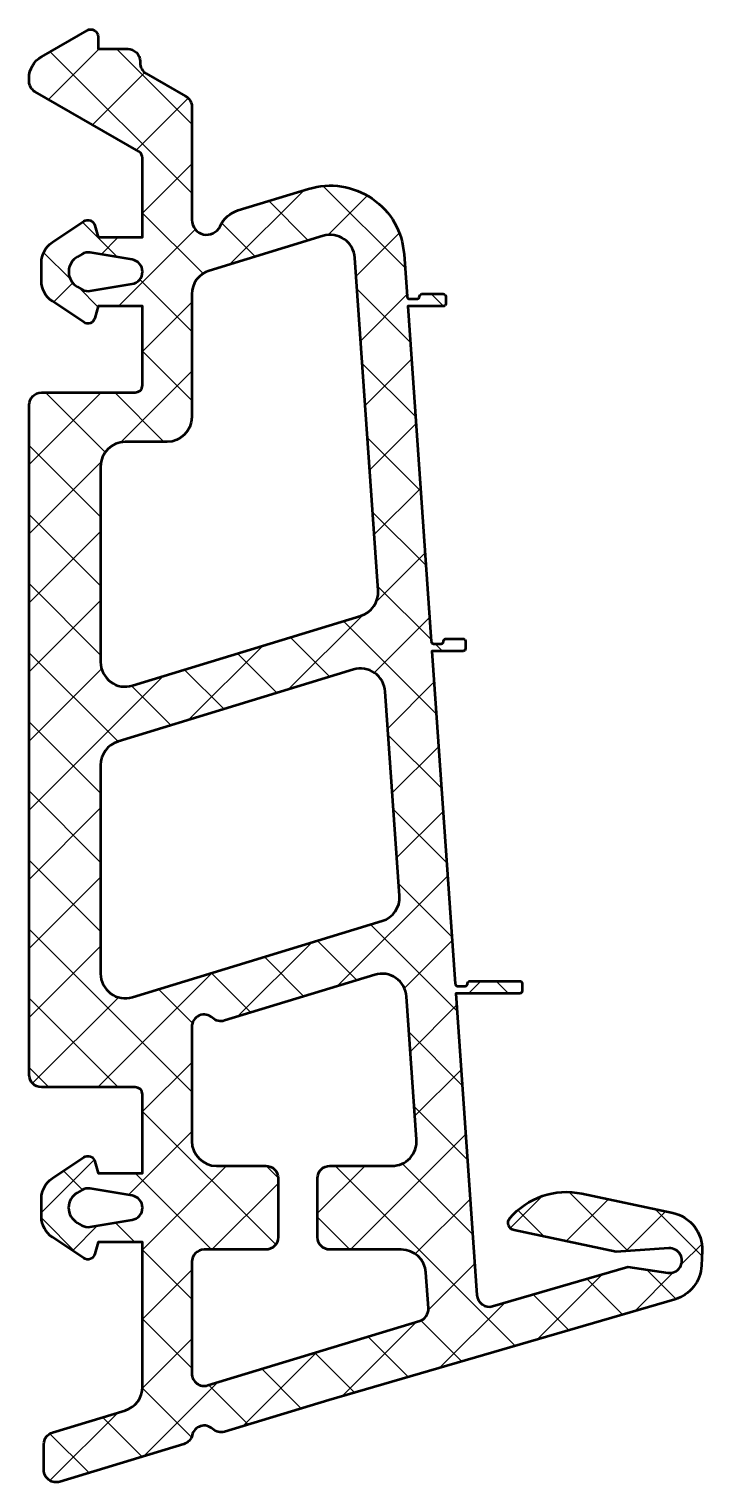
# Model space of a CAD drawing. Extents: x -4.6 to 22.7, y -15.1 to 44.
import ezdxf

# ---------------------------------------------------------------- set-up
doc = ezdxf.new("R2010")
doc.units = 0
for name, color, linetype, lineweight in [('0S-Alu contour', 7, 'Continuous', 50), ('0S-EPDM contour', 22, 'Continuous', 50), ('0S-EPDM hatch', 25, 'Continuous', 25)]:
    doc.layers.add(name, color=color, linetype=linetype, lineweight=lineweight)

# ---------------------------------------------------------------- blocks, each defined once
blk = doc.blocks.new('278735__3AA8360F_3328_4CA5_B165_1049FCF620B4_')
at = {"layer": '0S-EPDM hatch'}
h = blk.add_hatch(dxfattribs=at)
h.set_pattern_fill('ANSI37', color=256, scale=0.625, angle=90, style=0)
h.set_pattern_definition([(135, (0, 0), (-1.403165018917055, -1.403165018917055), []), (225, (0, 0), (1.403165018917055, -1.403165018917055), [])])
edge = h.paths.add_edge_path()
edge.add_arc((-0.3000000000000087, 38.7178145993048), 0.3000000000000162, 0, 59.9999999999861)
edge.add_line((-0.1499999999999377, 38.97762222044011), (-4.350000000000026, 41.40249335103795))
edge.add_ellipse((-4.099999999999908, 41.8355060529301), major_axis=(-0.5000000000000022, 0), ratio=1, start_angle=0, end_angle=59.99999999998448, ccw=False)
edge.add_line((-4.59999999999991, 41.83550605293012), (-4.599999999999911, 41.96669282235322))
edge.add_ellipse((-3.599999999999878, 41.96669282235322), major_axis=(-1.00000000000003, 0), ratio=1, start_angle=299.9999999999922, end_angle=360, ccw=False)
edge.add_line((-4.099999999999775, 42.83271822613776), (-2.249999999999906, 43.90081622413815))
edge.add_ellipse((-2.099999999999945, 43.64100860300282), major_axis=(-0.2999999999999919, 0), ratio=1, start_angle=180, end_angle=299.9999999999924, ccw=False)
edge.add_line((-1.799999999999953, 43.64100860300282), (-1.799999999999953, 43.14942094334134))
edge.add_line((-1.799999999999953, 43.14942094334134), (-0.6000861860147642, 43.14942094334134))
edge.add_ellipse((-0.6000861860147677, 42.6494209433457), major_axis=(-0.4999999999956373, 0), ratio=1, start_angle=180, end_angle=269.9999999999996, ccw=False)
edge.add_line((-0.1000861860191304, 42.6494209433457), (-0.1000861860191271, 42.58810257738254))
edge.add_arc((0.3999138139776703, 42.58810257738254), 0.4999999999967974, 180, 239.9999999999857)
edge.add_line((0.1499138139791643, 42.15508987549315), (1.749913813980802, 41.23132944478828))
edge.add_ellipse((1.499913813980862, 40.79831674289642), major_axis=(-0.4999999999996592, 0), ratio=1, start_angle=180, end_angle=239.9999999999855, ccw=False)
edge.add_line((1.999913813980521, 40.79831674289642), (1.99991381398052, 36.20297418964956))
edge.add_arc((2.59991381398052, 36.20297418964957), 0.5999999999999996, 180, 335.1896851042092)
edge.add_ellipse((4.233777324572764, 35.44766628636752), major_axis=(-1.200000000001423, 0), ratio=1, start_angle=287.00000000000057, end_angle=335.18968510421035, ccw=False)
edge.add_line((3.882931278905052, 36.59523199352452), (6.738744483197317, 37.46834171059143))
edge.add_ellipse((7.615859597338809, 34.59942744278971), major_axis=(-2.99999999990862, 0), ratio=1, start_angle=184.0000000030561, end_angle=287, ccw=False)
edge.add_line((10.60855174801596, 34.80869686417533), (10.72856329428049, 33.09245179540999))
edge.add_arc((10.82831969930611, 33.09942744278972), 0.100000000000009, 184.0000000030553, 269.999999999999)
edge.add_line((10.82831969930611, 32.99942744278971), (11.13506819069229, 32.99942744278971))
edge.add_arc((11.13506819069229, 33.0994274427897), 0.0999999999999943, 270, 360)
edge.add_ellipse((11.33506819069227, 33.0994274427897), major_axis=(-0.0999999999999943, 0), ratio=1, start_angle=270, end_angle=360, ccw=False)
edge.add_line((11.33506819069227, 33.19942744278969), (12.19991381398051, 33.19942744278969))
edge.add_ellipse((12.19991381398052, 33.09942744278969), major_axis=(-0.1000000000000014, 0), ratio=1, start_angle=180, end_angle=270.000000000001, ccw=False)
edge.add_line((12.29991381398052, 33.09942744278969), (12.29991381398052, 32.79942744278969))
edge.add_ellipse((12.19991381398051, 32.79942744278969), major_axis=(-0.0999999999999943, 0), ratio=1, start_angle=90, end_angle=180, ccw=False)
edge.add_line((12.19991381398051, 32.69942744278969), (10.75604623429646, 32.69942744278969))
edge.add_line((10.75604623429646, 32.69942744278969), (11.70753866224008, 19.09245179541001))
edge.add_arc((11.80729506726569, 19.09942744278974), 0.1000000000000019, 184.0000000030555, 270)
edge.add_line((11.80729506726569, 18.99942744278973), (12.11404355790064, 18.99942744278973))
edge.add_arc((12.11404355790064, 19.09942744278975), 0.1000000000000085, 270, 360)
edge.add_ellipse((12.31404355790063, 19.09942744278971), major_axis=(-0.0999999999999766, 0), ratio=1, start_angle=270, end_angle=360, ccw=False)
edge.add_line((12.31404355790063, 19.1994274427897), (12.99991381398052, 19.19942744278969))
edge.add_ellipse((12.99991381398052, 19.09942744278969), major_axis=(-0.100000000000005, 0), ratio=1, start_angle=180, end_angle=270, ccw=False)
edge.add_line((13.09991381398052, 19.09942744278969), (13.09991381398052, 18.79942744278969))
edge.add_ellipse((12.99991381398051, 18.79942744278969), major_axis=(-0.100000000000005, 0), ratio=1, start_angle=90, end_angle=180, ccw=False)
edge.add_line((12.99991381398051, 18.69942744278968), (11.73502160225605, 18.69942744278968))
edge.add_line((11.73502160225605, 18.69942744278968), (12.67952134899996, 5.192451795409949))
edge.add_arc((12.77927775402556, 5.19942744278968), 0.0999999999999965, 184.0000000030548, 270)
edge.add_line((12.77927775402556, 5.099427442789684), (13.08602624391462, 5.099427442789684))
edge.add_arc((13.08602624391461, 5.199427442789685), 0.1000000000000014, 270.000000000001, 360)
edge.add_ellipse((13.28602624391431, 5.199427442789382), major_axis=(-0.0999999999996959, 0), ratio=1, start_angle=270, end_angle=360, ccw=False)
edge.add_line((13.28602624391431, 5.299427442789077), (15.29991381398051, 5.299427442789076))
edge.add_ellipse((15.29991381398051, 5.199427442789078), major_axis=(-0.0999999999999979, 0), ratio=1, start_angle=180, end_angle=270, ccw=False)
edge.add_line((15.39991381398051, 5.199427442789078), (15.39991381398051, 4.899427442789031))
edge.add_ellipse((15.29991381398051, 4.899427442789027), major_axis=(-0.100000000000005, 0), ratio=1, start_angle=90, end_angle=180, ccw=False)
edge.add_line((15.29991381398051, 4.799427442789022), (12.70700428901597, 4.799427442789026))
edge.add_line((12.70700428901597, 4.799427442789026), (13.56385420459014, -7.454097222535981))
edge.add_arc((14.0626362297182, -7.419218985637314), 0.5000000000000011, 184.000000003056, 286.2315451316292)
edge.add_line((14.20239611430577, -7.899288954141979), (19.68008433611509, -6.304602504432686))
edge.add_line((19.68008433611509, -6.304602504432686), (21.30762387196494, -6.541893407782685))
edge.add_arc((21.37975987147701, -6.047124373207545), 0.5000000000000223, 261.7048754544999, 454.0111323718627)
edge.add_line((21.34478472364093, -5.548349134213198), (19.2172807193335, -5.697534100216199))
edge.add_line((19.2172807193335, -5.697534100216199), (15.06855675278622, -4.814038565109831))
edge.add_ellipse((15.13104238393295, -4.520618139989), major_axis=(-0.299999999963156, 0), ratio=1, start_angle=-40.11100868025119, end_angle=77.9781066176397, ccw=False)
edge.add_ellipse((17.19599597512405, -6.260148727943581), major_axis=(-3.000000000000682, 0), ratio=1, start_angle=257.9782000074247, end_angle=319.8889913197488, ccw=False)
edge.add_line((17.82084750403407, -3.325943457887834), (21.51241687697936, -4.112078903251012))
edge.add_ellipse((21.19998939082025, -5.579189623132717), major_axis=(-1.500008266143729, 0), ratio=1, start_angle=177.5014925444489, end_angle=257.9782000074249, ccw=False)
edge.add_line((22.69857168538561, -5.644580026975703), (22.67228654736172, -6.246968758927825))
edge.add_ellipse((21.17371251108087, -6.181578715433788), major_axis=(-1.500000000001072, 0), ratio=1, start_angle=106.2318025699845, end_angle=177.5014925444489, ccw=False)
edge.add_line((21.59299863591434, -7.621786737049189), (7.551376199463355, -11.70970832156487))
edge.add_line((7.551376199463355, -11.70970832156487), (3.328562922639164, -12.99471725044804))
edge.add_ellipse((3.183002342703002, -12.51637415436475), major_axis=(-0.5000000000018998, 0), ratio=1, start_angle=46.9250901506976, end_angle=106.92509015063811, ccw=False)
edge.add_arc((2.50004837677516, -13.24683557047598), 0.5, 46.92509015069751, 166.9250901506412)
edge.add_ellipse((1.525973250976626, -13.02061079442223), major_axis=(-0.5000000000000009, 0), ratio=1, start_angle=106.92509015063791, end_angle=166.9250901506413, ccw=False)
edge.add_line((1.671533830912234, -13.4989538905037), (-3.354385194840909, -15.02834920129842))
edge.add_ellipse((-3.499945774776515, -14.55000610521695), major_axis=(-0.4999999999999972, 0), ratio=1, start_angle=0, end_angle=106.92509015063791, ccw=False)
edge.add_line((-3.999945774776512, -14.55000610521695), (-3.999945774776512, -13.504731271952))
edge.add_ellipse((-3.499945774776513, -13.504731271952), major_axis=(-0.4999999999999992, 0), ratio=1, start_angle=286.92509015063797, end_angle=360, ccw=False)
edge.add_line((-3.645506354712121, -13.02638817587053), (-0.7088788401208089, -12.13276766042785))
edge.add_arc((-0.9999999999887466, -11.17608146827567), 0.9999999999887464, 286.9250901506378, 360)
edge.add_line((-2e-16, -11.17608146827567), (2e-16, -5.3))
edge.add_line((2e-16, -5.3), (-1.8, -5.3))
edge.add_line((-1.8, -5.3), (-1.927988936604699, -5.777666875272108))
edge.add_ellipse((-2.217743754336085, -5.700028226001313), major_axis=(-0.2999760228070612, 0), ratio=1, start_angle=56.23480443974978, end_angle=165.0001697599985, ccw=False)
edge.add_line((-2.384467646932848, -5.949404964885527), (-3.655914581092269, -5.099363445208338))
edge.add_ellipse((-3.100278813251922, -4.268272990005384), major_axis=(-0.9997211867480775, 0), ratio=1, start_angle=0, end_angle=56.23480443974972, ccw=False)
edge.add_line((-4.099999999999999, -4.268272990005384), (-4.099999999999999, -3.531735541737043))
edge.add_ellipse((-3.100262846391939, -3.531735541737043), major_axis=(-0.9997371536080596, 0), ratio=1, start_angle=303.7651955602501, end_angle=360, ccw=False)
edge.add_line((-3.655907488465044, -2.700631812928301), (-2.384483888410215, -1.850605893554356))
edge.add_ellipse((-2.217752216968886, -2.099994267620906), major_axis=(-0.2999900188025869, 0), ratio=1, start_angle=194.9998302400012, end_angle=303.7651955602502, ccw=False)
edge.add_line((-1.927983880133224, -2.02235199595997), (-1.8, -2.499999999999999))
edge.add_line((-1.8, -2.499999999999999), (2e-16, -2.499999999999999))
edge.add_line((2e-16, -2.499999999999999), (9e-16, 0.6955191293385639))
edge.add_arc((-0.2999999999999996, 0.6955191293385639), 0.3000000000000005, 0, 90)
edge.add_line((-0.2999999999999996, 0.9955191293385645), (-4.100000000000003, 0.9955191293385645))
edge.add_ellipse((-4.100000000000001, 1.495519129338566), major_axis=(-0.5000000000000018, 0), ratio=1, start_angle=0, end_angle=89.99999999999977, ccw=False)
edge.add_line((-4.600000000000003, 1.495519129338566), (-4.600000000000003, 28.69551912933859))
edge.add_ellipse((-4.100000000000003, 28.69551912933859), major_axis=(-0.5, 0), ratio=1, start_angle=270, end_angle=360, ccw=False)
edge.add_line((-4.100000000000003, 29.19551912933859), (-0.2999999999999971, 29.19551912933859))
edge.add_arc((-0.3, 29.49551912933859), 0.2999999999999971, 270.0000000000006, 360)
edge.add_line((-2.9e-15, 29.49551912933859), (2e-16, 32.70000000000001))
edge.add_line((2e-16, 32.70000000000001), (-1.8, 32.70000000000001))
edge.add_line((-1.8, 32.70000000000001), (-1.927990444210438, 32.22233607314431))
edge.add_ellipse((-2.217744913503913, 32.29997602280715), major_axis=(-0.299976022807141, 0), ratio=1, start_angle=56.23454730159068, end_angle=164.999912621843, ccw=False)
edge.add_line((-2.38446992527878, 32.05060003216679), (-3.655918310943785, 32.90065077893994))
edge.add_ellipse((-3.10027881325197, 33.73173874049256), major_axis=(-0.9997211867480286, 0), ratio=1, start_angle=0, end_angle=56.23454730159102, ccw=False)
edge.add_line((-4.099999999999999, 33.73173874049256), (-4.099999999999999, 34.46826125950746))
edge.add_ellipse((-3.10027881325197, 34.46826125950746), major_axis=(-0.9997211867480295, 0), ratio=1, start_angle=303.7654526984091, end_angle=360, ccw=False)
edge.add_line((-3.655918310943786, 35.29934922106008), (-2.384469925278779, 36.14939996783323))
edge.add_ellipse((-2.217744913503913, 35.90002397719287), major_axis=(-0.2999760228071412, 0), ratio=1, start_angle=195.0000873781571, end_angle=303.7654526984093, ccw=False)
edge.add_line((-1.927990444210439, 35.97766392685571), (-1.799999999999999, 35.50000000000001))
edge.add_line((-1.799999999999999, 35.50000000000001), (4e-16, 35.50000000000001))
edge.add_line((4e-16, 35.50000000000001), (7.5e-15, 38.7178145993048))
edge = h.paths.add_edge_path()
edge.add_arc((8.560865491292375, 21.08521355310073), 0.9999999999999969, 286.9999999999998, 364.0000000030564)
edge.add_line((9.558429541548476, 21.15497002689807), (8.613423647595408, 34.66918391658707))
edge.add_arc((7.615859597338815, 34.5994274427897), 1.000000000000488, 4.000000003056099, 107.0000000000002)
edge.add_line((7.323487892615931, 35.5557321987532), (2.70754210925778, 34.14449594883089))
edge.add_arc((2.999913813980516, 33.18819119286786), 0.9999999999999964, 107, 180)
edge.add_line((1.999913813980519, 33.18819119286786), (1.999913813980519, 28.19551912933859))
edge.add_ellipse((0.9999138139805197, 28.19551912933859), major_axis=(-1, 0), ratio=1, start_angle=90, end_angle=180, ccw=False)
edge.add_line((0.9999138139805193, 27.19551912933859), (-0.7000861860194836, 27.19551912933859))
edge.add_arc((-0.7000861860194836, 26.19551912933859), 1, 90, 180)
edge.add_line((-1.700086186019483, 26.19551912933859), (-1.700086186019482, 18.25385648584045))
edge.add_arc((-0.7000861860194869, 18.25385648584045), 0.999999999999996, 180, 287)
edge.add_line((-0.4077144812967522, 17.29755172987742), (8.853237196015108, 20.1289087971377))
edge = h.paths.add_edge_path()
edge.add_line((10.42468494433883, 8.766940628015911), (9.844794963958506, 17.05975369668909))
edge.add_arc((8.847230913702411, 16.98999722289176), 0.9999999999999891, 4.000000003056099, 107)
edge.add_line((8.554859208979678, 17.94630197885478), (-0.992457890742223, 15.02739421585489))
edge.add_arc((-0.7000861860194867, 14.07108945989186), 0.9999999999999968, 107, 180)
edge.add_line((-1.700086186019483, 14.07108945989186), (-1.700086186019481, 5.60098623234596))
edge.add_arc((-0.7000861860194814, 5.600986232345963), 1, 180, 287)
edge.add_line((-0.4077144812967451, 4.644681476382928), (9.71949259880546, 7.740879398255531))
edge.add_arc((9.427120894082718, 8.697184154218572), 1.000000000000007, 287.0000000000002, 364.0000000030564)
edge = h.paths.add_edge_path()
edge.add_arc((10.11923946683598, -1.200572557210321), 0.9999999999999952, 270, 364.0000000030563)
edge.add_line((11.11680351709207, -1.130816083412984), (10.71105036674885, 4.671724297806935))
edge.add_arc((9.713486316492752, 4.601967824009598), 0.9999999999999998, 4.000000003056281, 107)
edge.add_line((9.421114611770015, 5.558272579972634), (3.328098026404462, 3.695450467189909))
edge.add_ellipse((3.181912174043094, 4.173602845171426), major_axis=(-0.5, 0), ratio=1, start_angle=46.999999999993975, end_angle=107, ccw=False)
edge.add_arc((2.499913813980519, 3.442249143552327), 0.4999999999999996, 46.99999999999408, 180)
edge.add_line((1.99991381398052, 3.442249143552327), (1.99991381398052, -1.200572557210318))
edge.add_arc((2.999913813980519, -1.200572557210318), 0.9999999999999991, 180, 270)
edge.add_line((2.999913813980519, -2.200572557210317), (4.999913813980517, -2.200572557210317))
edge.add_ellipse((4.999913813980517, -2.700572557210318), major_axis=(-0.5000000000000009, 0), ratio=1, start_angle=180, end_angle=270, ccw=False)
edge.add_line((5.499913813980517, -2.700572557210318), (5.499913813980517, -5.100572557210318))
edge.add_ellipse((4.999913813980517, -5.100572557210319), major_axis=(-0.4999999999999992, 0), ratio=1, start_angle=90.00000000000011, end_angle=180, ccw=False)
edge.add_line((4.999913813980518, -5.600572557210318), (2.499913813980519, -5.600572557210318))
edge.add_arc((2.499913813980519, -6.100572557210318), 0.5, 90, 180)
edge.add_line((1.999913813980519, -6.100572557210318), (1.999913813980519, -10.63368943499032))
edge.add_arc((2.49991381398052, -10.63368943499032), 0.5000000000000009, 180, 286.9250901506379)
edge.add_line((2.645474393916128, -11.11203253107179), (11.2427095746371, -8.495879922201684))
edge.add_arc((11.09714899470148, -8.017536826120166), 0.5000000000000475, 286.9250901506378, 364.0000000030562)
edge.add_line((11.59593101982958, -7.982658589221493), (11.49440830187649, -6.530816083412978))
edge.add_arc((10.49684425162039, -6.600572557210315), 0.9999999999999974, 4.000000003056281, 90)
edge.add_line((10.49684425162039, -5.600572557210318), (7.599913813980517, -5.600572557210317))
edge.add_ellipse((7.599913813980517, -5.100572557210319), major_axis=(-0.4999999999999983, 0), ratio=1, start_angle=0, end_angle=90, ccw=False)
edge.add_line((7.099913813980519, -5.100572557210318), (7.099913813980519, -2.700572557210319))
edge.add_ellipse((7.599913813980521, -2.700572557210319), major_axis=(-0.5000000000000018, 0), ratio=1, start_angle=270, end_angle=360, ccw=False)
edge.add_line((7.599913813980521, -2.200572557210318), (10.11923946683598, -2.200572557210316))
edge = h.paths.add_edge_path()
edge.add_line((-2.124673106353632, -4.67878986019384), (-0.4202713499167677, -4.394005195434351))
edge.add_arc((-0.5028135694609003, -3.899999999999999), 0.5008536224521134, 279.4857951725654, 440.5142048274346)
edge.add_line((-0.4202713499167677, -3.405994804565647), (-2.124673106353632, -3.121210139806158))
edge.add_arc((-2.207074646288608, -3.614373384803522), 0.4999999999999863, 80.51420482743465, 120.0881269078902)
edge.add_line((-2.457740369178222, -3.18174572113855), (-2.645348395983956, -3.290446355907876))
edge.add_arc((-2.292171246973266, -3.899999999999999), 0.7044783485738262, 120.0881269078902, 239.9118730921098)
edge.add_line((-2.645348395983955, -4.509553644092122), (-2.457740369178222, -4.618254278861448))
edge.add_arc((-2.207074646288607, -4.185626615196476), 0.4999999999999864, 239.9118730921098, 279.4857951725654)
edge = h.paths.add_edge_path()
edge.add_arc((-2.290913525287675, 34.10000000000001), 0.703051328374518, 120.0002382478233, 239.9997617521767)
edge.add_line((-2.642441721240289, 33.49114115118571), (-2.453265155332898, 33.3819189610846))
edge.add_arc((-2.203263354777749, 33.81493062342086), 0.5000000000000242, 239.999761752176, 279.4888064604001)
edge.add_line((-2.120835895831426, 33.32177170987303), (-0.4203189307882715, 33.6059991434101))
edge.add_arc((-0.5028871135938444, 34.10000000000001), 0.500853622452092, 279.4888064604006, 440.5111935395994)
edge.add_line((-0.4203189307882714, 34.59400085658992), (-2.120835895831429, 34.87822829012698))
edge.add_arc((-2.203263354777746, 34.38506937657916), 0.5000000000000162, 80.5111935396002, 120.000238247824)
edge.add_line((-2.453265155332892, 34.81808103891541), (-2.642441721240289, 34.70885884881431))
at = {"layer": '0S-Alu contour', "color": 7}
for points in [[(7.323487892615931, 35.5557321987532), (2.70754210925778, 34.14449594883089)], [(-0.4203189307882714, 34.59400085658992), (-2.120835895831429, 34.87822829012698)], [(-2.453265155332892, 34.81808103891541), (-2.642441721240289, 34.70885884881431)], [(9.558429541548476, 21.15497002689807), (8.613423647595408, 34.66918391658707)], [(-2.642441721240289, 33.49114115118571), (-2.453265155332898, 33.3819189610846)], [(-2.120835895831426, 33.32177170987303), (-0.4203189307882715, 33.6059991434101)], [(1.999913813980519, 33.18819119286786), (1.999913813980519, 28.19551912933859)], [(0.9999138139805193, 27.19551912933859), (-0.7000861860194836, 27.19551912933859)], [(-1.700086186019483, 26.19551912933859), (-1.700086186019482, 18.25385648584045)], [(-0.4077144812967522, 17.29755172987742), (8.853237196015108, 20.1289087971377)], [(8.554859208979678, 17.94630197885478), (-0.992457890742223, 15.02739421585489)], [(10.42468494433883, 8.766940628015911), (9.844794963958506, 17.05975369668909)], [(-1.700086186019483, 14.07108945989186), (-1.700086186019481, 5.60098623234596)], [(-0.4077144812967451, 4.644681476382928), (9.71949259880546, 7.740879398255531)], [(9.421114611770015, 5.558272579972634), (3.328098026404462, 3.695450467189909)], [(11.11680351709207, -1.130816083412984), (10.71105036674885, 4.671724297806935)], [(1.99991381398052, 3.442249143552327), (1.99991381398052, -1.200572557210318)], [(2.999913813980519, -2.200572557210317), (4.999913813980517, -2.200572557210317)], [(7.599913813980521, -2.200572557210318), (10.11923946683598, -2.200572557210316)], [(5.499913813980517, -2.700572557210318), (5.499913813980517, -5.100572557210318)], [(7.099913813980519, -5.100572557210318), (7.099913813980519, -2.700572557210319)], [(-2.457740369178222, -3.18174572113855), (-2.645348395983956, -3.290446355907876)], [(-0.4202713499167677, -3.405994804565647), (-2.124673106353632, -3.121210139806158)], [(-2.645348395983955, -4.509553644092122), (-2.457740369178222, -4.618254278861448)], [(-2.124673106353632, -4.67878986019384), (-0.4202713499167677, -4.394005195434351)], [(4.999913813980518, -5.600572557210318), (2.499913813980519, -5.600572557210318)], [(10.49684425162039, -5.600572557210318), (7.599913813980517, -5.600572557210317)], [(1.999913813980519, -6.100572557210318), (1.999913813980519, -10.63368943499032)], [(11.59593101982958, -7.982658589221493), (11.49440830187649, -6.530816083412978)], [(2.645474393916128, -11.11203253107179), (11.2427095746371, -8.495879922201684)]]:
    blk.add_lwpolyline(points, dxfattribs=at)
for centre, radius, start, end in [((7.615859597338815, 34.5994274427897), 1.000000000000488, 4.000000003056099, 107.0000000000002), ((-2.203263354777746, 34.38506937657916), 0.5000000000000162, 80.5111935396002, 120.000238247824), ((-2.290913525287675, 34.10000000000001), 0.703051328374518, 120.0002382478233, 239.9997617521767), ((-0.5028871135938444, 34.10000000000001), 0.500853622452092, 279.4888064604006, 80.5111935395994), ((2.999913813980516, 33.18819119286786), 0.9999999999999964, 107, 180), ((-2.203263354777749, 33.81493062342086), 0.5000000000000242, 239.999761752176, 279.4888064604001), ((-0.7000861860194836, 26.19551912933859), 1, 90, 180), ((8.560865491292375, 21.08521355310073), 0.9999999999999969, 286.9999999999998, 4.000000003056464), ((-0.7000861860194869, 18.25385648584045), 0.999999999999996, 180, 287), ((8.847230913702411, 16.98999722289176), 0.9999999999999891, 4.000000003056099, 107), ((-0.7000861860194867, 14.07108945989186), 0.9999999999999968, 107, 180), ((9.427120894082718, 8.697184154218572), 1.000000000000007, 287.0000000000002, 4.000000003056372), ((-0.7000861860194814, 5.600986232345963), 1, 180, 287), ((9.713486316492752, 4.601967824009598), 0.9999999999999998, 4.000000003056281, 107), ((2.499913813980519, 3.442249143552327), 0.4999999999999996, 46.99999999999408, 180), ((10.11923946683598, -1.200572557210321), 0.9999999999999952, 270, 4.000000003056281), ((2.999913813980519, -1.200572557210318), 0.9999999999999991, 180, 270), ((-2.292171246973266, -3.899999999999999), 0.7044783485738262, 120.0881269078902, 239.9118730921098), ((-2.207074646288608, -3.614373384803522), 0.4999999999999863, 80.51420482743465, 120.0881269078902), ((-0.5028135694609003, -3.899999999999999), 0.5008536224521134, 279.4857951725654, 80.51420482743463), ((-2.207074646288607, -4.185626615196476), 0.4999999999999864, 239.9118730921098, 279.4857951725654), ((2.499913813980519, -6.100572557210318), 0.5, 90, 180), ((10.49684425162039, -6.600572557210315), 0.9999999999999974, 4.000000003056281, 90), ((11.09714899470148, -8.017536826120166), 0.5000000000000475, 286.9250901506378, 4.00000000305619), ((2.49991381398052, -10.63368943499032), 0.5000000000000009, 180, 286.9250901506379)]:
    blk.add_arc(centre, radius, start, end, dxfattribs=at)
at = {"layer": '0S-Alu contour', "color": 7, "extrusion": (0, 0, -1)}
for centre, radius, start, end in [((-0.9999138139805197, 28.19551912933859), 1, 180, 270), ((-3.181912174043094, 4.173602845171426), 0.5, 253, 313.000000000006), ((-4.999913813980517, -2.700572557210318), 0.5000000000000009, 90, 180), ((-7.599913813980521, -2.700572557210319), 0.5000000000000018, 0, 90), ((-4.999913813980517, -5.100572557210319), 0.4999999999999992, 180, 269.9999999999999), ((-7.599913813980517, -5.100572557210319), 0.4999999999999983, 270, 0)]:
    blk.add_arc(centre, radius, start, end, dxfattribs=at)
at = {"layer": '0S-EPDM contour', "color": 7}
for points in [[(-4.099999999999775, 42.83271822613776), (-2.249999999999906, 43.90081622413815)], [(-1.799999999999953, 43.64100860300282), (-1.799999999999953, 43.14942094334134), (-0.6000861860147642, 43.14942094334134)], [(-0.1000861860191304, 42.6494209433457), (-0.1000861860191271, 42.58810257738254)], [(-4.59999999999991, 41.83550605293012), (-4.599999999999911, 41.96669282235322)], [(0.1499138139791643, 42.15508987549315), (1.749913813980802, 41.23132944478828)], [(-0.1499999999999377, 38.97762222044011), (-4.350000000000026, 41.40249335103795)], [(1.999913813980521, 40.79831674289642), (1.99991381398052, 36.20297418964956)], [(-1.927990444210439, 35.97766392685571), (-1.799999999999999, 35.50000000000001), (4e-16, 35.50000000000001), (7.5e-15, 38.7178145993048)], [(3.882931278905052, 36.59523199352452), (6.738744483197317, 37.46834171059143)], [(-3.655918310943786, 35.29934922106008), (-2.384469925278779, 36.14939996783323)], [(-4.099999999999999, 33.73173874049256), (-4.099999999999999, 34.46826125950746)], [(10.60855174801596, 34.80869686417533), (10.72856329428049, 33.09245179540999)], [(11.33506819069227, 33.19942744278969), (12.19991381398051, 33.19942744278969)], [(12.29991381398052, 33.09942744278969), (12.29991381398052, 32.79942744278969)], [(-2.38446992527878, 32.05060003216679), (-3.655918310943785, 32.90065077893994)], [(-2.9e-15, 29.49551912933859), (2e-16, 32.70000000000001), (-1.8, 32.70000000000001), (-1.927990444210438, 32.22233607314431)], [(12.19991381398051, 32.69942744278969), (10.75604623429646, 32.69942744278969), (11.70753866224008, 19.09245179541001)], [(10.82831969930611, 32.99942744278971), (11.13506819069229, 32.99942744278971)], [(-4.100000000000003, 29.19551912933859), (-0.2999999999999971, 29.19551912933859)], [(-4.600000000000003, 1.495519129338566), (-4.600000000000003, 28.69551912933859)], [(11.80729506726569, 18.99942744278973), (12.11404355790064, 18.99942744278973)], [(12.31404355790063, 19.1994274427897), (12.99991381398052, 19.19942744278969)], [(13.09991381398052, 19.09942744278969), (13.09991381398052, 18.79942744278969)], [(12.99991381398051, 18.69942744278968), (11.73502160225605, 18.69942744278968), (12.67952134899996, 5.192451795409949)], [(15.29991381398051, 4.799427442789022), (12.70700428901597, 4.799427442789026), (13.56385420459014, -7.454097222535981)], [(12.77927775402556, 5.099427442789684), (13.08602624391462, 5.099427442789684)], [(13.28602624391431, 5.299427442789077), (15.29991381398051, 5.299427442789076)], [(15.39991381398051, 5.199427442789078), (15.39991381398051, 4.899427442789031)], [(-0.2999999999999996, 0.9955191293385645), (-4.100000000000003, 0.9955191293385645)], [(-1.927983880133224, -2.02235199595997), (-1.8, -2.499999999999999), (2e-16, -2.499999999999999), (9e-16, 0.6955191293385639)], [(-3.655907488465044, -2.700631812928301), (-2.384483888410215, -1.850605893554356)], [(-4.099999999999999, -4.268272990005384), (-4.099999999999999, -3.531735541737043)], [(17.82084750403407, -3.325943457887834), (21.51241687697936, -4.112078903251012)], [(-2.384467646932848, -5.949404964885527), (-3.655914581092269, -5.099363445208338)], [(-2e-16, -11.17608146827567), (2e-16, -5.3), (-1.8, -5.3), (-1.927988936604699, -5.777666875272108)], [(21.34478472364093, -5.548349134213198), (19.2172807193335, -5.697534100216199), (15.06855675278622, -4.814038565109831)], [(22.69857168538561, -5.644580026975703), (22.67228654736172, -6.246968758927825)], [(14.20239611430577, -7.899288954141979), (19.68008433611509, -6.304602504432686), (21.30762387196494, -6.541893407782685)], [(21.59299863591434, -7.621786737049189), (7.551376199463355, -11.70970832156487), (3.328562922639164, -12.99471725044804)], [(-3.645506354712121, -13.02638817587053), (-0.7088788401208089, -12.13276766042785)], [(-3.999945774776512, -14.55000610521695), (-3.999945774776512, -13.504731271952)], [(1.671533830912234, -13.4989538905037), (-3.354385194840909, -15.02834920129842)]]:
    blk.add_lwpolyline(points, dxfattribs=at)
at = {"layer": '0S-EPDM contour', "color": 7, "extrusion": (0, 0, -1)}
for centre, radius, start, end in [((2.099999999999945, 43.64100860300282), 0.2999999999999919, 60.00000000000763, 180), ((0.6000861860147677, 42.6494209433457), 0.4999999999956373, 90.0000000000004, 180), ((3.599999999999878, 41.96669282235322), 1.00000000000003, 0, 60.00000000000779), ((4.099999999999908, 41.8355060529301), 0.5000000000000022, 300.0000000000155, 0), ((-1.499913813980862, 40.79831674289642), 0.4999999999996592, 120.0000000000145, 180), ((-7.615859597338809, 34.59942744278971), 2.999999999908621, 73.00000000000003, 175.9999999969439), ((2.217744913503913, 35.90002397719287), 0.2999760228071412, 56.2345473015907, 164.9999126218429), ((-4.233777324572764, 35.44766628636752), 1.200000000001423, 24.81031489578964, 72.9999999999994), ((3.10027881325197, 34.46826125950746), 0.9997211867480295, 0, 56.2345473015909), ((3.10027881325197, 33.73173874049256), 0.9997211867480288, 303.765452698409, 0), ((-11.33506819069227, 33.0994274427897), 0.0999999999999943, 0, 90), ((-12.19991381398052, 33.09942744278969), 0.1000000000000014, 89.99999999999898, 180), ((-12.19991381398051, 32.79942744278969), 0.0999999999999943, 180, 270), ((2.217744913503913, 32.29997602280715), 0.299976022807141, 195.000087378157, 303.7654526984094), ((4.100000000000003, 28.69551912933859), 0.5, 0, 90), ((-12.31404355790063, 19.09942744278971), 0.0999999999999766, 0, 90), ((-12.99991381398052, 19.09942744278969), 0.100000000000005, 90, 180), ((-12.99991381398051, 18.79942744278969), 0.100000000000005, 180, 270), ((-13.28602624391431, 5.199427442789382), 0.0999999999996959, 0, 90), ((-15.29991381398051, 5.199427442789078), 0.0999999999999979, 90, 180), ((-15.29991381398051, 4.899427442789027), 0.100000000000005, 180, 270), ((4.100000000000001, 1.495519129338566), 0.5000000000000018, 270.0000000000002, 0), ((2.217752216968886, -2.099994267620906), 0.2999900188025869, 56.2348044397498, 165.0001697599988), ((3.100262846391939, -3.531735541737043), 0.9997371536080596, 0, 56.23480443974989), ((-17.19599597512405, -6.260148727943581), 3.000000000000682, 40.11100868025119, 102.0217999925753), ((-21.19998939082025, -5.579189623132717), 1.500008266143729, 102.0217999925751, 182.4985074555512), ((3.100278813251922, -4.268272990005384), 0.9997211867480775, 303.7651955602503, 0), ((-15.13104238393295, -4.520618139989), 0.299999999963156, 282.0218933823603, 40.11100868025123), ((2.217743754336085, -5.700028226001313), 0.2999760228070613, 194.9998302400016, 303.7651955602502), ((-21.17371251108087, -6.181578715433788), 1.500000000001073, 182.4985074555512, 253.7681974300155), ((-3.183002342703002, -12.51637415436475), 0.5000000000018998, 253.0749098493619, 313.0749098493025), ((3.499945774776513, -13.504731271952), 0.4999999999999992, 0, 73.07490984936204), ((-1.525973250976626, -13.02061079442223), 0.5000000000000009, 193.0749098493588, 253.0749098493621), ((3.499945774776515, -14.55000610521695), 0.4999999999999972, 253.0749098493621, 0)]:
    blk.add_arc(centre, radius, start, end, dxfattribs=at)
at = {"layer": '0S-EPDM contour', "color": 7}
for centre, radius, start, end in [((0.3999138139776703, 42.58810257738254), 0.4999999999967974, 180, 239.9999999999857), ((-0.3000000000000087, 38.7178145993048), 0.3000000000000162, 0, 59.9999999999861), ((2.59991381398052, 36.20297418964957), 0.5999999999999996, 180, 335.1896851042092), ((10.82831969930611, 33.09942744278972), 0.100000000000009, 184.0000000030553, 269.999999999999), ((11.13506819069229, 33.0994274427897), 0.0999999999999943, 270, 0), ((-0.3, 29.49551912933859), 0.2999999999999971, 270.0000000000006, 0), ((11.80729506726569, 19.09942744278974), 0.1000000000000019, 184.0000000030555, 270), ((12.11404355790064, 19.09942744278975), 0.1000000000000085, 270, 0), ((12.77927775402556, 5.19942744278968), 0.0999999999999965, 184.0000000030548, 270), ((13.08602624391461, 5.199427442789685), 0.1000000000000014, 270.000000000001, 0), ((-0.2999999999999996, 0.6955191293385639), 0.3000000000000005, 0, 90), ((21.37975987147701, -6.047124373207545), 0.5000000000000223, 261.7048754544999, 94.01113237186274), ((14.0626362297182, -7.419218985637314), 0.5000000000000011, 184.000000003056, 286.2315451316292), ((-0.9999999999887466, -11.17608146827567), 0.9999999999887464, 286.9250901506378, 0), ((2.50004837677516, -13.24683557047598), 0.5, 46.92509015069751, 166.9250901506412)]:
    blk.add_arc(centre, radius, start, end, dxfattribs=at)
blk = doc.blocks.new('278735__D132B295_BBDD_4385_9540_5F7F3194F7AA_')
at = {"layer": '0S-EPDM contour', "color": 7}
blk.add_blockref('278735__3AA8360F_3328_4CA5_B165_1049FCF620B4_', (0, 0), dxfattribs=at)

msp = doc.modelspace()

# ---------------------------------------------------------------- block references
at = {"layer": '0S-Alu contour', "color": 7}
msp.add_blockref('278735__D132B295_BBDD_4385_9540_5F7F3194F7AA_', (0, 0), dxfattribs=at)

doc.saveas('drawing.dxf')
